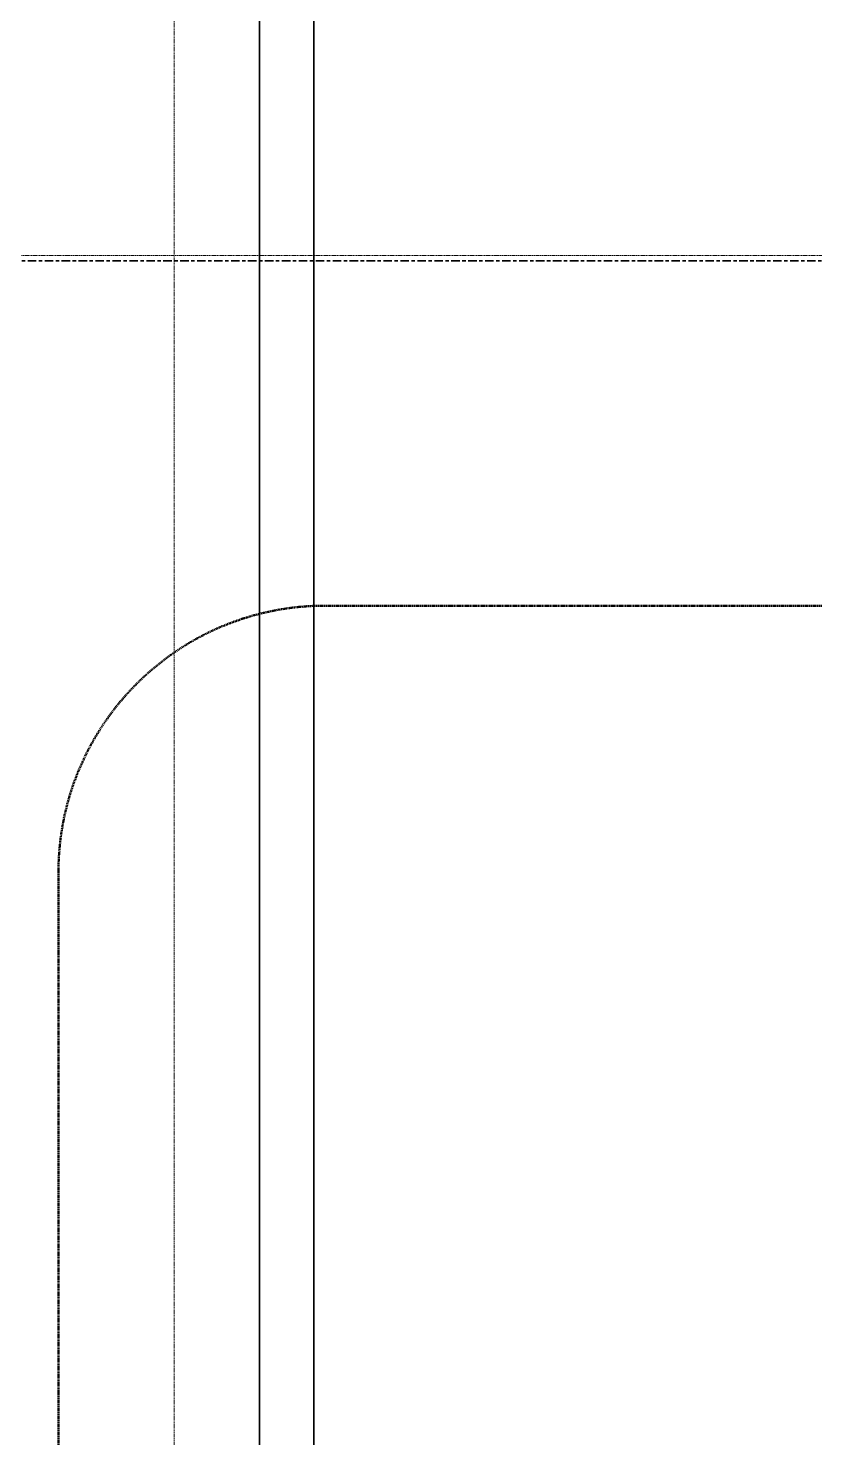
# Model space of a CAD drawing. Header units: millimetres. Extents: x -187664 to 435448, y -313239 to 299894.
# Drawn here: x 77256 to 78730, y -220350 to -217709 of the extents above; entities that cross this region are included whole.
import ezdxf

# ---------------------------------------------------------------- set-up
doc = ezdxf.new("R2010")
doc.units = ezdxf.units.MM
doc.linetypes.add('Centre', pattern=[31.75, 6.35, -4.7625, 15.875, -4.7625])
doc.linetypes.add('DPA_Hidden 50', pattern=[3, 2, -1])
for name, color, linetype, lineweight in [('A-ANNO-SYMB', 7, 'Continuous', 9), ('A-DETL', 7, 'Continuous', 70), ('A-FLOR-LEVL', 7, 'Continuous', 35), ('A-GLAZ-CURT', 7, 'Continuous', 9), ('E-LITE-EQPM', 7, 'Continuous', 35)]:
    doc.layers.add(name, color=color, linetype=linetype, lineweight=lineweight)

# ---------------------------------------------------------------- blocks, each defined once
blk = doc.blocks.new('DPA_CP_Entrance Canopy Curve_Ent 2_Edge Rev B-1 - Entrance Canopy Curve_Left-V234-2150-01 ENTRANCE 1 ELEVATION 4')
at = {"layer": 'A-GLAZ-CURT', "color": 7}
for radius, start, end in [(1800, 270, 0), (1850, 270, 0), (1825, 270.1424, 360), (1885, 270.1401, 0), (1857.7, 270.1411, 0)]:
    blk.add_arc((10732, 108157.3), radius, start, end, dxfattribs=at)
blk = doc.blocks.new('ACM_L14 - LED Street Light Luminaire with Wide Light - PRA4-CB-8-17314108-2150-01 ENTRANCE 1 ELEVATION 4')
at = {"layer": 'E-LITE-EQPM', "color": 7}
for p, q in [((10337, 113450), (10337, 102750)), ((10438.6, 102750), (10438.6, 113450))]:
    blk.add_line(p, q, dxfattribs=at)

msp = doc.modelspace()

# ---------------------------------------------------------------- linework, layer by layer
at = {"layer": 'A-ANNO-SYMB', "color": 7, "linetype": 'DPA_Hidden 50', "lineweight": 50}
for p, q in [((84895.813, -218791.176), (77812.889, -218791.176)), ((77312.889, -219291.176), (77312.889, -226445.874))]:
    msp.add_line(p, q, dxfattribs=at)
msp.add_arc((77812.889, -219291.176), 500, 90, 180, dxfattribs=at)
at = {"layer": 'A-DETL', "color": 7, "linetype": 'DPA_Hidden 50', "lineweight": 9}
for p, q in [((77529.647, -221537.875), (77529.647, -208631.596)), ((79804.647, -218135.198), (75504.647, -218135.198))]:
    msp.add_line(p, q, dxfattribs=at)
at = {"layer": 'A-FLOR-LEVL', "color": 7, "linetype": 'Centre'}
msp.add_line((60861.22, -218145.198), (103364.163, -218145.198), dxfattribs=at)

# ---------------------------------------------------------------- block references
at = {"layer": 'A-GLAZ-CURT', "color": 7}
msp.add_blockref('DPA_CP_Entrance Canopy Curve_Ent 2_Edge Rev B-1 - Entrance Canopy Curve_Left-V234-2150-01 ENTRANCE 1 ELEVATION 4', (67352.626, -327895.198), dxfattribs=at)
at = {"layer": 'E-LITE-EQPM', "color": 7}
msp.add_blockref('ACM_L14 - LED Street Light Luminaire with Wide Light - PRA4-CB-8-17314108-2150-01 ENTRANCE 1 ELEVATION 4', (67352.626, -327895.198), dxfattribs=at)

doc.saveas('drawing.dxf')
